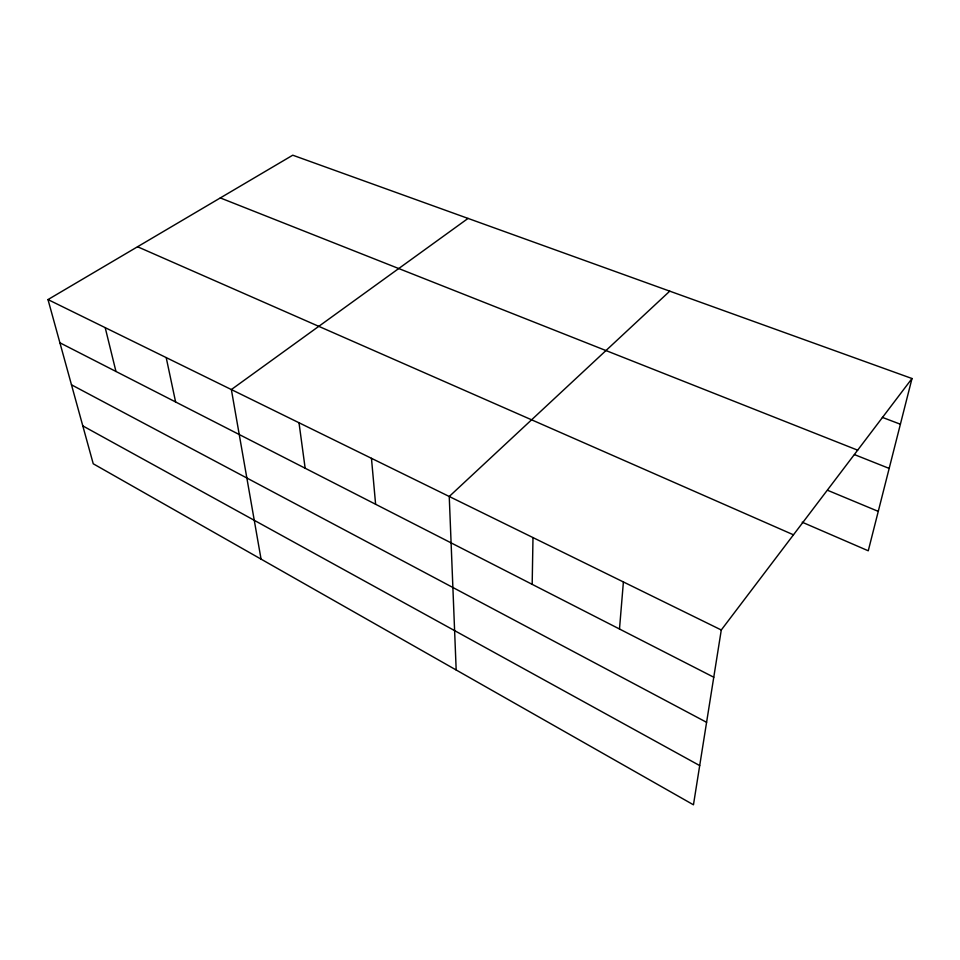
<?xml version="1.0" encoding="UTF-8"?>
<svg xmlns="http://www.w3.org/2000/svg" width="960" height="960" viewBox="0 0 960 960"><rect width="100%" height="100%" fill="white"/><g stroke="black" fill="none" stroke-linecap="round" stroke-linejoin="round"><path stroke-width="1.44" d="M532.176 584.352L532.992 537.588M619.488 629.016L623.4 581.952M912 378.516L721.284 629.988L693.456 804.804L93.24 463.776L48 299.58L292.752 155.196L912 378.516L868.26 550.788L802.212 522.216M669.756 291.156L449.244 496.488L456.18 669.984M468.06 218.412L231.36 389.556L261.06 559.128M882.36 417.384L900.396 424.224M220.308 197.928L857.664 450.168M854.448 454.596L889.176 468.42M827.628 490.308L878.268 511.38M137.556 246.756L793.464 534.816M48 299.58L721.284 629.988M59.904 342.792L713.772 677.232M71.484 384.816L706.596 722.316M82.8 425.892L699.708 765.588M105.204 327.66L115.956 371.46M166.2 357.588L175.608 401.976M299.004 422.76L305.148 468.228M371.46 458.316L375.612 504.276"/></g></svg>
